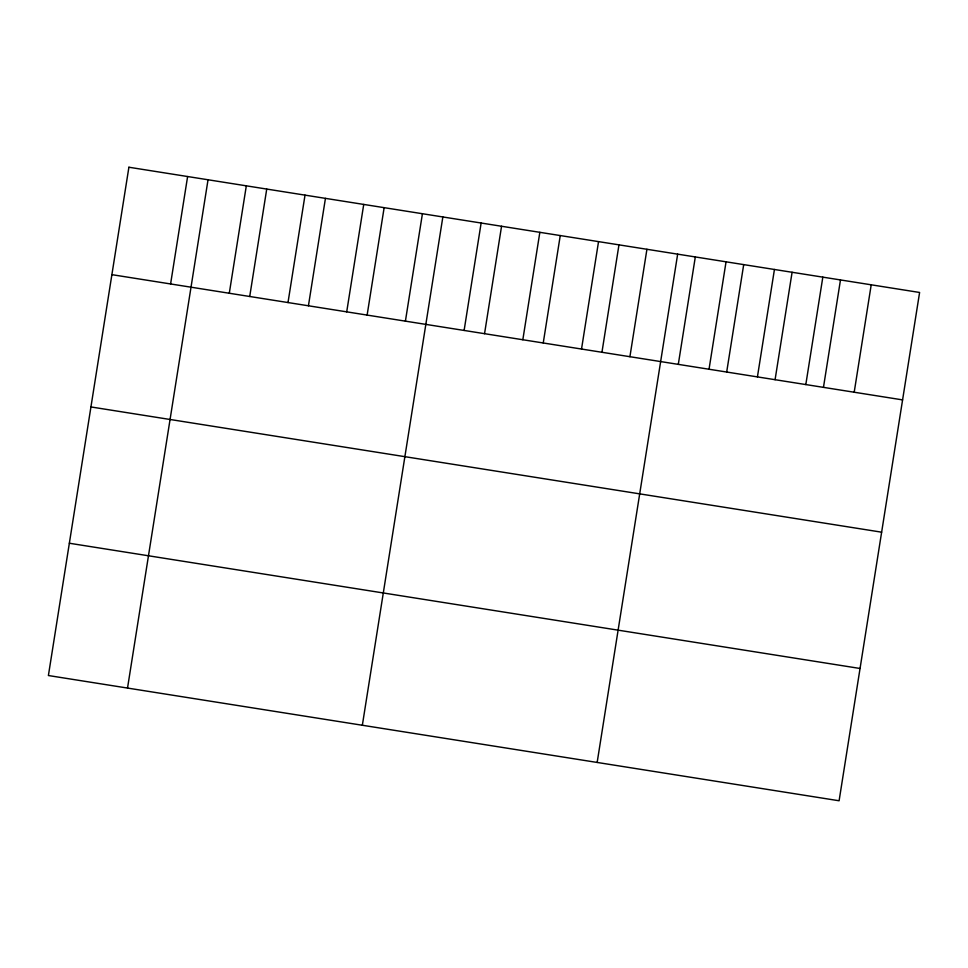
<?xml version="1.0" encoding="UTF-8"?>
<svg xmlns="http://www.w3.org/2000/svg" width="968" height="968" viewBox="0 0 968 968"><rect width="100%" height="100%" fill="white"/><g stroke="black" fill="none" stroke-linecap="round" stroke-linejoin="round"><path stroke-width="1.45" d="M170.598 283.951L187.611 176.539M127.522 688.054L208.035 179.77M229.295 293.256L246.32 185.832M249.72 296.486L266.732 189.075M288.004 302.548L305.017 195.137M308.429 305.779L325.442 198.367M346.713 311.853L363.726 204.429M367.126 315.084L384.139 207.66M405.411 321.146L422.423 213.722M362.347 725.25L442.848 216.965M464.12 330.439L481.132 223.027M484.544 333.682L501.557 226.258M522.829 339.744L539.841 232.32M543.242 342.974L560.254 235.563M581.526 349.037L598.539 241.625M601.951 352.267L618.963 244.856M629.914 356.708L646.926 249.284M597.159 762.445L677.66 254.148M678.302 364.367L695.314 256.943M709.036 369.231L726.048 261.82M726.69 372.027L743.702 264.615M757.424 376.903L774.436 269.479M775.078 379.698L792.09 272.274M805.812 384.562L822.824 277.151M823.465 387.357L840.478 279.946M854.2 392.221L871.212 284.81M111.889 274.658L902.587 399.893M90.944 406.947L881.63 532.182M69.357 543.242L860.044 668.477M128.901 167.234L48.4 675.531L839.099 800.766L919.6 292.469L128.901 167.234"/></g></svg>
